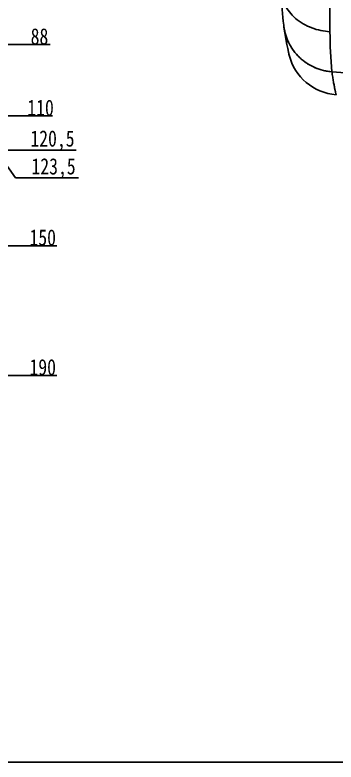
# Model space of a CAD drawing. Header units: millimetres. Extents: x 1937 to 4271, y -9032 to 1737.
# Drawn here: x 2941.5 to 3040.4, y -2725.7 to -2495.3 of the extents above; entities that cross this region are included whole.
import ezdxf

# ---------------------------------------------------------------- set-up
doc = ezdxf.new("R2010")
doc.units = ezdxf.units.MM
doc.header["$LTSCALE"] = 16.335
doc.header["$PDMODE"] = 3
doc.header["$PDSIZE"] = 0.3125
doc.linetypes.add('HIDDEN', pattern=[0.2, 0.1, -0.1])
doc.layers.get('0').update_dxf_attribs({"linetype": 'CONTINUOUS'})
doc.layers.get('Defpoints').update_dxf_attribs({"linetype": 'CONTINUOUS'})
doc.layers.add('DEFAULT_2', color=8, linetype='HIDDEN')
doc.layers.add('dim', color=3, linetype='CONTINUOUS')
doc.styles.get("Standard").update_dxf_attribs({"font": 'txt', "width": 0.8})
doc.dimstyles.new('副本 ISO-25-1', dxfattribs={"dimtxt": 10, "dimasz": 10, "dimexe": 0, "dimexo": 0, "dimgap": 0, "dimtad": 1, "dimtxsty": 'Standard', "dimcen": 0, "dimclrd": 6, "dimclre": 6, "dimclrt": 4, "dimazin": 0, "dimtfac": 1, "dimtofl": 0, "dimtmove": 0, "dimatfit": 3, "dimfxl": 0, "dimarcsym": 0})

# ---------------------------------------------------------------- blocks, each defined once
blk = doc.blocks.new('*D101')
at = {"layer": 'Defpoints', "color": 0}
for p in [(2716.05, -2416.5), (2863.05, -2504.5), (2945.69, -2504.5)]:
    blk.add_point(p, dxfattribs=at)
at = {"layer": 'dim', "color": 6, "lineweight": -2}
blk.add_line((2863.05, -2504.5), (2952.36, -2504.5), dxfattribs=at)
at = {"layer": 'dim', "color": 4, "insert": (2949.03, -2502), "char_height": 5, "attachment_point": 5}
blk.add_mtext('88', dxfattribs=at)
blk = doc.blocks.new('*D102')
at = {"layer": 'Defpoints', "color": 0}
for p in [(2716.05, -2416.5), (2834.05, -2526.5), (2945.69, -2526.5)]:
    blk.add_point(p, dxfattribs=at)
at = {"layer": 'dim', "color": 6, "lineweight": -2}
blk.add_line((2834.05, -2526.5), (2953.03, -2526.5), dxfattribs=at)
at = {"layer": 'dim', "color": 4, "insert": (2949.36, -2524), "char_height": 5, "attachment_point": 5}
blk.add_mtext('110', dxfattribs=at)
blk = doc.blocks.new('*D103')
at = {"layer": 'Defpoints', "color": 0}
for p in [(2716.05, -2416.5), (2756.05, -2540), (2945.69, -2545.59)]:
    blk.add_point(p, dxfattribs=at)
at = {"layer": 'dim', "color": 6, "lineweight": -2}
for p, q in [((2756.05, -2540), (2937.69, -2540)), ((2937.69, -2540), (2941.69, -2545.59)), ((2941.69, -2545.59), (2961.03, -2545.59))]:
    blk.add_line(p, q, dxfattribs=at)
at = {"layer": 'dim', "color": 4, "insert": (2953.36, -2542.67), "char_height": 5, "attachment_point": 5}
blk.add_mtext('123,5', dxfattribs=at)
blk = doc.blocks.new('*D104')
at = {"layer": 'Defpoints', "color": 0}
for p in [(2716.05, -2416.5), (2791.62, -2537), (2945.69, -2537)]:
    blk.add_point(p, dxfattribs=at)
at = {"layer": 'dim', "color": 6, "lineweight": -2}
blk.add_line((2791.62, -2537), (2960.36, -2537), dxfattribs=at)
at = {"layer": 'dim', "color": 4, "insert": (2953.03, -2534.09), "char_height": 5, "attachment_point": 5}
blk.add_mtext('120,5', dxfattribs=at)
blk = doc.blocks.new('*D105')
at = {"layer": 'Defpoints', "color": 0}
for p in [(2716.05, -2416.5), (2911.87, -2566.5), (2945.69, -2566.5)]:
    blk.add_point(p, dxfattribs=at)
at = {"layer": 'dim', "color": 6, "lineweight": -2}
blk.add_line((2911.87, -2566.5), (2954.36, -2566.5), dxfattribs=at)
at = {"layer": 'dim', "color": 4, "insert": (2950.03, -2564), "char_height": 5, "attachment_point": 5}
blk.add_mtext('150', dxfattribs=at)
blk = doc.blocks.new('*D106')
at = {"layer": 'Defpoints', "color": 0}
for p in [(2716.05, -2416.5), (2899.85, -2606.5, 0), (2945.69, -2606.5)]:
    blk.add_point(p, dxfattribs=at)
at = {"layer": 'dim', "color": 6, "lineweight": -2}
blk.add_line((2899.85, -2606.5), (2954.36, -2606.5), dxfattribs=at)
at = {"layer": 'dim', "color": 4, "insert": (2950.03, -2604), "char_height": 5, "attachment_point": 5}
blk.add_mtext('190', dxfattribs=at)

msp = doc.modelspace()

# ---------------------------------------------------------------- linework, layer by layer
at = {"color": 7, "linetype": 'Continuous'}
for p, q in [((3038.492, -2500.525), (3038.492, -2490.416)), ((3025.732, -2506.891), (3025.932, -2507.74)), ((3025.872, -2507.489), (3025.932, -2507.74)), ((3025.932, -2507.74), (3025.935, -2507.751)), ((3039.105, -2512.877), (3066.013, -2514.97))]:
    msp.add_line(p, q, dxfattribs=at)
msp.add_lwpolyline([(2401.436, -2102.484), (3212.141, -2102.484), (3212.141, -2725.711), (2401.436, -2725.711)], close=True)
for centre, radius, start, end in [((3111.014, -2487.606), 87.433, 180, 192.73014), ((3171.302, -2500.123), 132.811, 180.17337, 185.51083), ((3041.631, -2503.805), 16.185, 194.11056, 265.48678)]:
    msp.add_arc(centre, radius, start, end, dxfattribs=at)
for points, knots in [([(3038.492, -2500.524), (3036.589, -2500.405), (3033.704, -2499.812), (3030.211, -2498.159), (3027.849, -2496.501), (3025.94, -2494.488), (3024.555, -2492.261), (3023.757, -2489.936), (3023.581, -2488.363), (3023.581, -2487.606)], [0, 0, 0, 0, 0.2643448, 0.4005085, 0.5340817, 0.6619738, 0.7825564, 0.8949618, 1, 1, 1, 1]), ([(3024.333, -2499.052), (3024.559, -2500.76), (3025.344, -2503.348), (3027.223, -2506.414), (3029.085, -2508.537), (3031.315, -2510.306), (3033.802, -2511.647), (3036.421, -2512.53), (3038.218, -2512.809), (3039.103, -2512.876)], [0, 0, 0, 0, 0.2365511, 0.3627738, 0.491996, 0.6221772, 0.7516213, 0.8781108, 1, 1, 1, 1]), ([(3040.359, -2519.94), (3040.361, -2519.94), (3040.352, -2519.925), (3040.355, -2519.91), (3040.344, -2519.872), (3040.335, -2519.825), (3040.321, -2519.762), (3040.298, -2519.652), (3040.261, -2519.478), (3040.207, -2519.229), (3040.142, -2518.924), (3040.067, -2518.564), (3039.982, -2518.149), (3039.889, -2517.679), (3039.748, -2516.943), (3039.557, -2515.887), (3039.325, -2514.455), (3039.178, -2513.427), (3039.105, -2512.877)], [0, 0, 0, 0, 0.0009857, 0.0039453, 0.0088796, 0.015789, 0.0246743, 0.0355359, 0.063191, 0.0987509, 0.1421828, 0.1934482, 0.2525092, 0.3193254, 0.3938456, 0.5657935, 0.7679672, 1, 1, 1, 1])]:
    msp.add_open_spline(points, degree=3, knots=knots, dxfattribs=at)
at = {"layer": 'DEFAULT_2', "color": 8, "linetype": 'HIDDEN'}
msp.add_line((3025.872, -2507.489), (3025.73, -2506.873), dxfattribs=at)
msp.add_arc((3111.014, -2487.606), 87.433, 192.73014, 193.14473, dxfattribs=at)
msp.add_open_spline([(3024.333, -2499.052), (3024.563, -2500.791), (3025.37, -2503.417), (3027.29, -2506.508), (3029.174, -2508.624), (3031.416, -2510.367), (3034.647, -2512.095), (3037.339, -2512.745), (3039.105, -2512.877)], degree=3, knots=[0, 0, 0, 0, 0.2409597, 0.3685279, 0.4982419, 0.6282306, 0.7565644, 1, 1, 1, 1], dxfattribs=at)

# ---------------------------------------------------------------- dimensions: what is measured, and where the dimension line sits
at = {"layer": 'dim'}
for feature_location, offset, picture, middle in [((2863.045, -2504.503), (82.649, 0), '*D101', (2949.027, -2502.003)), ((2834.045, -2526.503), (111.649, 0), '*D102', (2949.361, -2524.003)), ((2756.045, -2540.003), (189.649, -5.587), '*D103', (2953.361, -2542.674)), ((2791.624, -2537.003), (154.07, 0), '*D104', (2953.027, -2534.087)), ((2911.87, -2566.503), (33.824, 0), '*D105', (2950.027, -2564.003)), ((2899.845, -2606.503, 0), (45.849, 0), '*D106', (2950.027, -2604.003))]:
    dim = msp.add_ordinate_dim(feature_location=feature_location, offset=offset, dtype=0, origin=(2716.045, -2416.503), dimstyle='副本 ISO-25-1', override={"dimtxt": 5, "dimasz": 2, "dimfxl": 1.25, "dimarcsym": 1}, dxfattribs=at)
    dim.commit()
    dim.dimension.update_dxf_attribs({"geometry": picture, "text_midpoint": middle})

doc.saveas('drawing.dxf')
